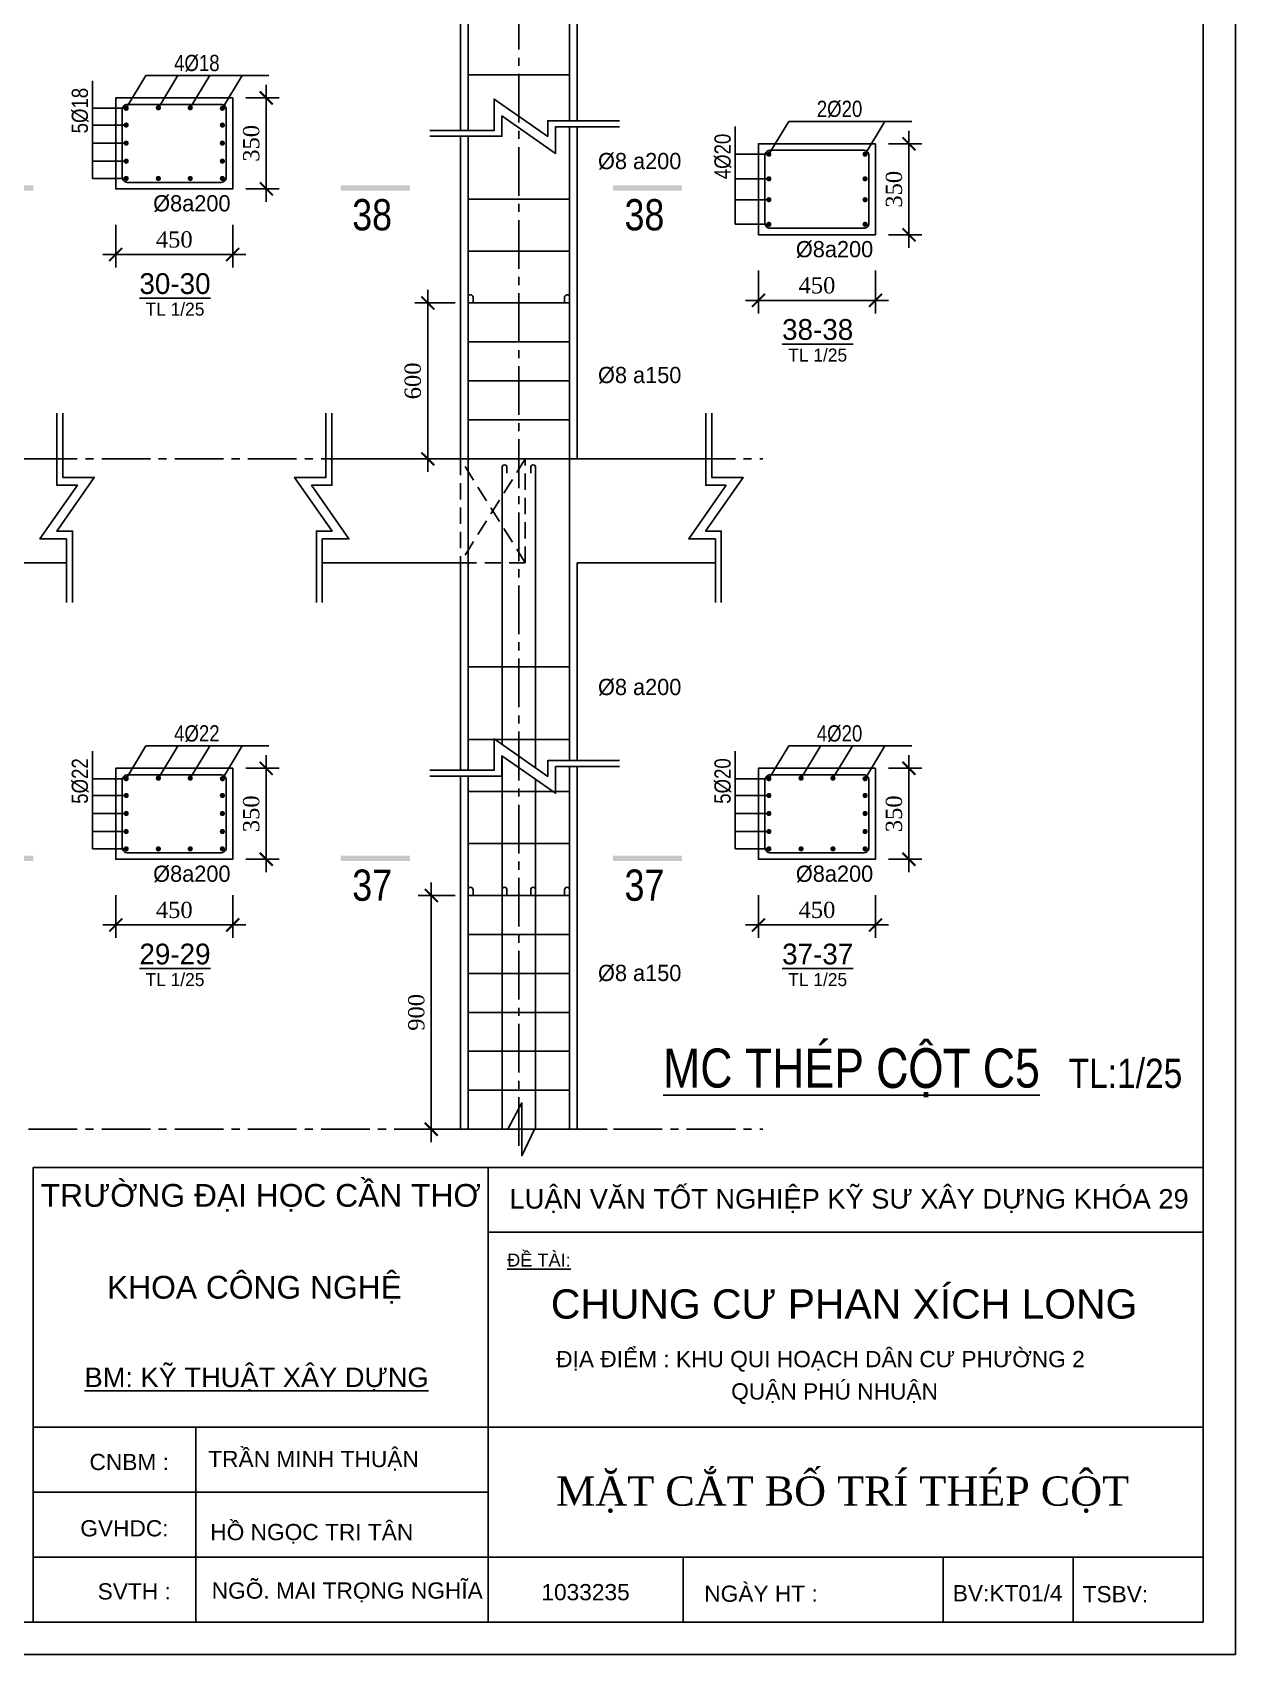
# Model space of a CAD drawing. Extents: x 394 to 12570, y -4198 to 1567.
# Drawn here: x 5089 to 5274.1, y -2086.6 to -1836.8 of the extents above; entities that cross this region are included whole.
import ezdxf

# ---------------------------------------------------------------- set-up
doc = ezdxf.new("R2010")
doc.units = 0
doc.header["$MEASUREMENT"] = 0
doc.linetypes.add('CENTER2', pattern=[1.125, 0.75, -0.125, 0.125, -0.125])
doc.linetypes.add('HIDDEN', pattern=[0.375, 0.25, -0.125])
doc.layers.get('0').update_dxf_attribs({"linetype": 'CONTINUOUS'})
doc.layers.get('DEFPOINTS').update_dxf_attribs({"linetype": 'CONTINUOUS'})
for name, color, linetype in [('cot', 8, 'CONTINUOUS'), ('DAI', 3, 'CONTINUOUS'), ('DUT', 9, 'CENTER2'), ('TEXT', 7, 'CONTINUOUS'), ('THEP', 6, 'CONTINUOUS'), ('TUONG', 7, 'CONTINUOUS')]:
    doc.layers.add(name, color=color, linetype=linetype)
doc.styles.add('DIM-NEW', font='')
doc.styles.add('style1', font='')
doc.styles.add('T1', font='romans.shx')
doc.styles.add('T2', font='')
doc.styles.add('VNI-HELVE', font='')
doc.styles.add('VNI-TIMES', font='')
doc.styles.get('DIM-NEW').set_extended_font_data('VNI-Helve-Condense')
doc.styles.get('style1').set_extended_font_data('VNI-Goudy')
doc.styles.get('T2').set_extended_font_data('VNI-Times')
doc.styles.get('VNI-HELVE').set_extended_font_data('VNI-Helve')
doc.styles.get('VNI-TIMES').set_extended_font_data('VNI-Times')
doc.dimstyles.new('TL25', dxfattribs={"dimtxt": 2.5, "dimasz": 2, "dimexe": 2, "dimexo": 2, "dimgap": 1, "dimtad": 1, "dimdec": 0, "dimlfac": 25, "dimzin": 0, "dimdsep": 46, "dimtxsty": 'T2', "dimblk": 'ARCHTICK', "dimcen": 2.5, "dimdle": 2, "dimclrd": 1, "dimclre": 1, "dimclrt": 2, "dimadec": 0, "dimazin": 0, "dimtfac": 1, "dimtdec": 0, "dimtix": 1, "dimtofl": 0, "dimtmove": 0, "dimatfit": 0, "dimldrblk": 'ARCHTICK', "dimfxl": 1, "dimtolj": 1, "dimtzin": 0, "dimlwd": -1, "dimlwe": -1, "dimarcsym": 0})

# ---------------------------------------------------------------- blocks, each defined once
blk = doc.blocks.new('_ARCHTICK')
at = {"color": 0, "linetype": 'ByBlock', "const_width": 0.15}
blk.add_lwpolyline([(-0.5, -0.5), (0.5, 0.5)], dxfattribs=at)
blk = doc.blocks.new('*D229')
at = {"layer": 'cot', "color": 1, "transparency": 16777216}
for p, q in [((5200.74, -1873.5), (5200.74, -1880.08)), ((5218.74, -1873.5), (5218.74, -1880.08)), ((5220.74, -1878.08), (5198.74, -1878.08))]:
    blk.add_line(p, q, dxfattribs=at)
at = {"layer": 'DEFPOINTS', "color": 0, "transparency": 16777216}
for p in [(5200.74, -1871.5), (5218.74, -1871.5), (5200.74, -1878.08)]:
    blk.add_point(p, dxfattribs=at)
at = {"layer": 'cot', "color": 1, "transparency": 16777216, "xscale": 2, "yscale": 2, "zscale": 2, "rotation": 180}
blk.add_blockref('_ARCHTICK', (5200.74, -1878.08), dxfattribs=at)
at = {"layer": 'cot', "color": 1, "transparency": 16777216, "xscale": 2, "yscale": 2, "zscale": 2}
blk.add_blockref('_ARCHTICK', (5218.74, -1878.08), dxfattribs=at)
at = {"layer": 'cot', "color": 2, "lineweight": -2, "transparency": 16777216, "insert": (5209.74, -1875.78), "char_height": 2.5, "attachment_point": 5, "style": 'T2'}
blk.add_mtext('\\A1;450', dxfattribs=at)
blk = doc.blocks.new('*D228')
at = {"layer": 'cot', "color": 1, "transparency": 16777216}
for p, q in [((5223.89, -1851.98), (5223.89, -1869.98)), ((5220.74, -1853.98), (5225.89, -1853.98)), ((5220.74, -1867.98), (5225.89, -1867.98))]:
    blk.add_line(p, q, dxfattribs=at)
at = {"layer": 'DEFPOINTS', "color": 0, "transparency": 16777216}
for p in [(5218.74, -1853.98), (5218.74, -1867.98), (5223.89, -1867.98)]:
    blk.add_point(p, dxfattribs=at)
at = {"layer": 'cot', "color": 1, "transparency": 16777216, "xscale": 2, "yscale": 2, "zscale": 2}
for p, rotation in [((5223.89, -1853.98), 90), ((5223.89, -1867.98), 270)]:
    blk.add_blockref('_ARCHTICK', p, dxfattribs=dict(at, rotation=rotation))
at = {"layer": 'cot', "color": 2, "lineweight": -2, "transparency": 16777216, "insert": (5221.59, -1860.98), "char_height": 2.5, "attachment_point": 5, "rotation": 90, "style": 'T2'}
blk.add_mtext('\\A1;350', dxfattribs=at)
blk = doc.blocks.new('*D227')
at = {"layer": 'cot', "color": 1, "transparency": 16777216}
for p, q in [((5200.74, -1969.64), (5200.74, -1976.23)), ((5218.74, -1969.64), (5218.74, -1976.23)), ((5220.74, -1974.23), (5198.74, -1974.23))]:
    blk.add_line(p, q, dxfattribs=at)
at = {"layer": 'DEFPOINTS', "color": 0, "transparency": 16777216}
for p in [(5200.74, -1967.64), (5218.74, -1967.64), (5200.74, -1974.23)]:
    blk.add_point(p, dxfattribs=at)
at = {"layer": 'cot', "color": 1, "transparency": 16777216, "xscale": 2, "yscale": 2, "zscale": 2, "rotation": 180}
blk.add_blockref('_ARCHTICK', (5200.74, -1974.23), dxfattribs=at)
at = {"layer": 'cot', "color": 1, "transparency": 16777216, "xscale": 2, "yscale": 2, "zscale": 2}
blk.add_blockref('_ARCHTICK', (5218.74, -1974.23), dxfattribs=at)
at = {"layer": 'cot', "color": 2, "lineweight": -2, "transparency": 16777216, "insert": (5209.74, -1971.93), "char_height": 2.5, "attachment_point": 5, "style": 'T2'}
blk.add_mtext('\\A1;450', dxfattribs=at)
blk = doc.blocks.new('*D226')
at = {"layer": 'cot', "color": 1, "transparency": 16777216}
for p, q in [((5220.74, -1950.12), (5225.89, -1950.12)), ((5223.89, -1948.12), (5223.89, -1966.12)), ((5220.74, -1964.12), (5225.89, -1964.12))]:
    blk.add_line(p, q, dxfattribs=at)
at = {"layer": 'DEFPOINTS', "color": 0, "transparency": 16777216}
for p in [(5218.74, -1950.12), (5218.74, -1964.12), (5223.89, -1964.12)]:
    blk.add_point(p, dxfattribs=at)
at = {"layer": 'cot', "color": 1, "transparency": 16777216, "xscale": 2, "yscale": 2, "zscale": 2}
for p, rotation in [((5223.89, -1950.12), 90), ((5223.89, -1964.12), 270)]:
    blk.add_blockref('_ARCHTICK', p, dxfattribs=dict(at, rotation=rotation))
at = {"layer": 'cot', "color": 2, "lineweight": -2, "transparency": 16777216, "insert": (5221.59, -1957.12), "char_height": 2.5, "attachment_point": 5, "rotation": 90, "style": 'T2'}
blk.add_mtext('\\A1;350', dxfattribs=at)
blk = doc.blocks.new('*D213')
at = {"layer": 'cot', "color": 1, "transparency": 16777216}
for p, q in [((5101.85, -1866.44), (5101.85, -1873.02)), ((5119.85, -1866.44), (5119.85, -1873.02)), ((5121.85, -1871.02), (5099.85, -1871.02))]:
    blk.add_line(p, q, dxfattribs=at)
at = {"layer": 'DEFPOINTS', "color": 0, "transparency": 16777216}
for p in [(5101.85, -1864.44), (5119.85, -1864.44), (5101.85, -1871.02)]:
    blk.add_point(p, dxfattribs=at)
at = {"layer": 'cot', "color": 1, "transparency": 16777216, "xscale": 2, "yscale": 2, "zscale": 2, "rotation": 180}
blk.add_blockref('_ARCHTICK', (5101.85, -1871.02), dxfattribs=at)
at = {"layer": 'cot', "color": 1, "transparency": 16777216, "xscale": 2, "yscale": 2, "zscale": 2}
blk.add_blockref('_ARCHTICK', (5119.85, -1871.02), dxfattribs=at)
at = {"layer": 'cot', "color": 2, "lineweight": -2, "transparency": 16777216, "insert": (5110.85, -1868.72), "char_height": 2.5, "attachment_point": 5, "style": 'T2'}
blk.add_mtext('\\A1;450', dxfattribs=at)
blk = doc.blocks.new('*D212')
at = {"layer": 'cot', "color": 1, "transparency": 16777216}
for p, q in [((5125, -1844.91), (5125, -1862.91)), ((5121.85, -1846.91), (5127, -1846.91)), ((5121.85, -1860.91), (5127, -1860.91))]:
    blk.add_line(p, q, dxfattribs=at)
at = {"layer": 'DEFPOINTS', "color": 0, "transparency": 16777216}
for p in [(5119.85, -1846.91), (5119.85, -1860.91), (5125, -1860.91)]:
    blk.add_point(p, dxfattribs=at)
at = {"layer": 'cot', "color": 1, "transparency": 16777216, "xscale": 2, "yscale": 2, "zscale": 2}
for p, rotation in [((5125, -1846.91), 90), ((5125, -1860.91), 270)]:
    blk.add_blockref('_ARCHTICK', p, dxfattribs=dict(at, rotation=rotation))
at = {"layer": 'cot', "color": 2, "lineweight": -2, "transparency": 16777216, "insert": (5122.7, -1853.91), "char_height": 2.5, "attachment_point": 5, "rotation": 90, "style": 'T2'}
blk.add_mtext('\\A1;350', dxfattribs=at)
blk = doc.blocks.new('*D211')
at = {"layer": 'cot', "color": 1, "transparency": 16777216}
for p, q in [((5121.85, -1950.12), (5127, -1950.12)), ((5125, -1948.12), (5125, -1966.12)), ((5121.85, -1964.12), (5127, -1964.12))]:
    blk.add_line(p, q, dxfattribs=at)
at = {"layer": 'DEFPOINTS', "color": 0, "transparency": 16777216}
for p in [(5119.85, -1950.12), (5119.85, -1964.12), (5125, -1964.12)]:
    blk.add_point(p, dxfattribs=at)
at = {"layer": 'cot', "color": 1, "transparency": 16777216, "xscale": 2, "yscale": 2, "zscale": 2}
for p, rotation in [((5125, -1950.12), 90), ((5125, -1964.12), 270)]:
    blk.add_blockref('_ARCHTICK', p, dxfattribs=dict(at, rotation=rotation))
at = {"layer": 'cot', "color": 2, "lineweight": -2, "transparency": 16777216, "insert": (5122.7, -1957.12), "char_height": 2.5, "attachment_point": 5, "rotation": 90, "style": 'T2'}
blk.add_mtext('\\A1;350', dxfattribs=at)
blk = doc.blocks.new('*D210')
at = {"layer": 'cot', "color": 1, "transparency": 16777216}
for p, q in [((5101.85, -1969.64), (5101.85, -1976.23)), ((5119.85, -1969.64), (5119.85, -1976.23)), ((5121.85, -1974.23), (5099.85, -1974.23))]:
    blk.add_line(p, q, dxfattribs=at)
at = {"layer": 'DEFPOINTS', "color": 0, "transparency": 16777216}
for p in [(5101.85, -1967.64), (5119.85, -1967.64), (5101.85, -1974.23)]:
    blk.add_point(p, dxfattribs=at)
at = {"layer": 'cot', "color": 1, "transparency": 16777216, "xscale": 2, "yscale": 2, "zscale": 2, "rotation": 180}
blk.add_blockref('_ARCHTICK', (5101.85, -1974.23), dxfattribs=at)
at = {"layer": 'cot', "color": 1, "transparency": 16777216, "xscale": 2, "yscale": 2, "zscale": 2}
blk.add_blockref('_ARCHTICK', (5119.85, -1974.23), dxfattribs=at)
at = {"layer": 'cot', "color": 2, "lineweight": -2, "transparency": 16777216, "insert": (5110.85, -1971.93), "char_height": 2.5, "attachment_point": 5, "style": 'T2'}
blk.add_mtext('\\A1;450', dxfattribs=at)
blk = doc.blocks.new('*D113')
at = {"layer": 'DEFPOINTS', "color": 0, "transparency": 16777216}
for p in [(5150.4, -1969.69), (5156.07, -1969.69), (5154.87, -2005.69)]:
    blk.add_point(p, dxfattribs=at)
at = {"layer": 'TUONG', "color": 1, "transparency": 16777216}
for p, q in [((5150.4, -2007.69), (5150.4, -1967.69)), ((5154.07, -1969.69), (5148.4, -1969.69)), ((5152.87, -2005.69), (5148.4, -2005.69))]:
    blk.add_line(p, q, dxfattribs=at)
at = {"layer": 'TUONG', "color": 1, "transparency": 16777216, "xscale": 2, "yscale": 2, "zscale": 2}
for p, rotation in [((5150.4, -1969.69), 90), ((5150.4, -2005.69), 270)]:
    blk.add_blockref('_ARCHTICK', p, dxfattribs=dict(at, rotation=rotation))
at = {"layer": 'TUONG', "color": 2, "transparency": 16777216, "insert": (5148.1, -1987.69), "char_height": 2.5, "attachment_point": 5, "rotation": 90, "style": 'T2'}
blk.add_mtext('\\A1;900', dxfattribs=at)
blk = doc.blocks.new('*D112')
at = {"layer": 'DEFPOINTS', "color": 0, "transparency": 16777216}
for p in [(5149.86, -1878.48), (5156.07, -1878.48), (5154.87, -1902.48)]:
    blk.add_point(p, dxfattribs=at)
at = {"layer": 'TUONG', "color": 1, "transparency": 16777216}
for p, q in [((5149.86, -1904.48), (5149.86, -1876.48)), ((5154.07, -1878.48), (5147.86, -1878.48)), ((5152.87, -1902.48), (5147.86, -1902.48))]:
    blk.add_line(p, q, dxfattribs=at)
at = {"layer": 'TUONG', "color": 1, "transparency": 16777216, "xscale": 2, "yscale": 2, "zscale": 2}
for p, rotation in [((5149.86, -1878.48), 90), ((5149.86, -1902.48), 270)]:
    blk.add_blockref('_ARCHTICK', p, dxfattribs=dict(at, rotation=rotation))
at = {"layer": 'TUONG', "color": 2, "transparency": 16777216, "insert": (5147.56, -1890.48), "char_height": 2.5, "attachment_point": 5, "rotation": 90, "style": 'T2'}
blk.add_mtext('\\A1;600', dxfattribs=at)

msp = doc.modelspace()

# ---------------------------------------------------------------- linework, layer by layer
at = {"layer": 'cot', "lineweight": -2, "ltscale": 10}
for p, q in [((5098.25, -1859.313), (5098.25, -1844.279)), ((5103.453, -1848.513), (5106.497, -1843.467)), ((5106.497, -1843.467), (5125.422, -1843.467)), ((5108.4, -1848.431), (5111.444, -1843.385)), ((5113.306, -1848.431), (5116.35, -1843.385)), ((5118.253, -1848.513), (5121.297, -1843.467)), ((5103.653, -1848.513), (5098.25, -1848.513)), ((5103.453, -1851.097), (5098.25, -1851.097)), ((5197.138, -1866.375), (5197.138, -1851.341)), ((5202.341, -1855.575), (5205.385, -1850.529)), ((5205.385, -1850.529), (5224.31, -1850.529)), ((5217.141, -1855.575), (5220.185, -1850.529)), ((5103.453, -1853.872), (5098.25, -1853.872)), ((5103.453, -1856.648), (5098.25, -1856.648)), ((5202.341, -1855.575), (5197.138, -1855.575)), ((5103.653, -1859.313), (5098.25, -1859.313)), ((5202.341, -1859.366), (5197.138, -1859.366)), ((5202.341, -1862.585), (5197.138, -1862.585)), ((5202.341, -1866.375), (5197.138, -1866.375)), ((5098.25, -1962.52), (5098.25, -1947.486)), ((5103.453, -1951.72), (5106.497, -1946.674)), ((5106.497, -1946.674), (5125.422, -1946.674)), ((5108.4, -1951.638), (5111.444, -1946.592)), ((5113.306, -1951.638), (5116.35, -1946.592)), ((5118.253, -1951.72), (5121.297, -1946.674)), ((5197.138, -1962.52), (5197.138, -1947.486)), ((5202.341, -1951.72), (5205.385, -1946.674)), ((5205.385, -1946.674), (5224.31, -1946.674)), ((5207.288, -1951.638), (5210.332, -1946.592)), ((5212.194, -1951.638), (5215.238, -1946.592)), ((5217.141, -1951.72), (5220.185, -1946.674)), ((5103.653, -1951.72), (5098.25, -1951.72)), ((5202.541, -1951.72), (5197.138, -1951.72)), ((5103.453, -1954.304), (5098.25, -1954.304)), ((5202.341, -1954.304), (5197.138, -1954.304)), ((5103.453, -1957.079), (5098.25, -1957.079)), ((5202.341, -1957.079), (5197.138, -1957.079)), ((5103.453, -1959.854), (5098.25, -1959.854)), ((5202.341, -1959.854), (5197.138, -1959.854)), ((5103.653, -1962.52), (5098.25, -1962.52)), ((5202.541, -1962.52), (5197.138, -1962.52))]:
    msp.add_line(p, q, dxfattribs=at)
at = {"layer": 'DAI'}
for p, q in [((5156.065, -1843.361), (5171.665, -1843.361)), ((5156.065, -1862.482), (5171.665, -1862.482)), ((5156.065, -1870.482), (5171.665, -1870.482)), ((5156.065, -1878.482), (5171.665, -1878.482)), ((5156.065, -1884.482), (5171.665, -1884.482)), ((5156.065, -1890.482), (5171.665, -1890.482)), ((5156.065, -1896.482), (5171.665, -1896.482)), ((5156.065, -1902.482), (5171.665, -1902.482)), ((5171.665, -1934.482), (5156.065, -1934.482)), ((5171.665, -1945.689), (5156.065, -1945.689)), ((5171.665, -1953.689), (5156.065, -1953.689)), ((5171.665, -1961.689), (5156.065, -1961.689)), ((5171.665, -1969.689), (5156.065, -1969.689)), ((5171.665, -1975.689), (5156.065, -1975.689)), ((5171.665, -1981.689), (5156.065, -1981.689)), ((5171.665, -1987.689), (5156.065, -1987.689)), ((5171.665, -1993.689), (5156.065, -1993.689)), ((5171.665, -1999.689), (5156.065, -1999.689)), ((5171.665, -2005.689), (5156.065, -2005.689))]:
    msp.add_line(p, q, dxfattribs=at)
for points in [[(5118.053, -1859.913, 0.4142136), (5118.853, -1859.113), (5118.853, -1848.713, 0.4142136), (5118.053, -1847.913), (5103.653, -1847.913, 0.4142136), (5102.853, -1848.713), (5102.853, -1859.113, 0.4142136), (5103.653, -1859.913)], [(5216.941, -1866.975, 0.4142136), (5217.741, -1866.175), (5217.741, -1855.775, 0.4142136), (5216.941, -1854.975), (5202.541, -1854.975, 0.4142136), (5201.741, -1855.775), (5201.741, -1866.175, 0.4142136), (5202.541, -1866.975)], [(5118.053, -1963.12, 0.4142136), (5118.853, -1962.32), (5118.853, -1951.92, 0.4142136), (5118.053, -1951.12), (5103.653, -1951.12, 0.4142136), (5102.853, -1951.92), (5102.853, -1962.32, 0.4142136), (5103.653, -1963.12)], [(5216.941, -1963.12, 0.4142136), (5217.741, -1962.32), (5217.741, -1951.92, 0.4142136), (5216.941, -1951.12), (5202.541, -1951.12, 0.4142136), (5201.741, -1951.92), (5201.741, -1962.32, 0.4142136), (5202.541, -1963.12)]]:
    msp.add_lwpolyline(points, format="xyb", close=True, dxfattribs=at)
at = {"layer": 'DUT', "linetype": 'CENTER2', "ltscale": 10}
for p, q in [((5163.865, -2008.223), (5163.865, -1251.602)), ((4717.178, -1902.482), (5201.385, -1902.482)), ((4717.178, -2005.689), (5201.385, -2005.689))]:
    msp.add_line(p, q, dxfattribs=at)
at = {"layer": 'DUT', "linetype": 'HIDDEN', "ltscale": 10}
for p, q in [((5164.865, -1902.482), (5154.865, -1918.482)), ((5164.865, -1918.482), (5154.865, -1902.482))]:
    msp.add_line(p, q, dxfattribs=at)
msp.add_lwpolyline([(5154.865, -1918.482), (5164.865, -1918.482), (5164.865, -1902.482), (5154.865, -1902.482)], close=True, dxfattribs=at)
at = {"layer": 'TEXT', "ltscale": 10}
for points in [[(5089.166, -1861.188), (5089.166, -1860.348), (5078.522, -1861.188), (5078.522, -1860.348)], [(5147.094, -1861.188), (5147.094, -1860.348), (5136.45, -1861.188), (5136.45, -1860.348)], [(5188.993, -1861.188), (5188.993, -1860.348), (5178.349, -1861.188), (5178.349, -1860.348)], [(5089.166, -1964.395), (5089.166, -1963.555), (5078.522, -1964.395), (5078.522, -1963.555)], [(5147.094, -1964.395), (5147.094, -1963.555), (5136.45, -1964.395), (5136.45, -1963.555)], [(5188.993, -1964.395), (5188.993, -1963.555), (5178.349, -1964.395), (5178.349, -1963.555)]]:
    msp.add_trace(points, dxfattribs=at)
at = {"layer": 'THEP', "ltscale": 10}
for p, q in [((5159.142, -2081.552), (5159.142, -2011.552)), ((5159.142, -2021.552), (5269.142, -2021.552)), ((5089.142, -2051.552), (5269.142, -2051.552)), ((5114.142, -2081.552), (5114.142, -2051.552)), ((5089.142, -2061.552), (5159.142, -2061.552)), ((5089.142, -2071.552), (5269.142, -2071.552)), ((5189.142, -2081.552), (5189.142, -2071.552)), ((5229.142, -2081.552), (5229.142, -2071.552)), ((5249.142, -2081.552), (5249.142, -2071.552))]:
    msp.add_line(p, q, dxfattribs=at)
for points in [[(5269.142, -2081.552), (5269.142, -1250.552), (4685.142, -1250.552), (4685.142, -2081.552)], [(5269.142, -2081.552), (5089.142, -2081.552), (5089.142, -2011.552), (5269.142, -2011.552)]]:
    msp.add_lwpolyline(points, close=True, dxfattribs=at)
for points in [[(5171.665, -1850.433), (5171.665, -1819.361), (5170.665, -1803.361), (5170.665, -1775.265)], [(5156.065, -1851.907), (5156.065, -1819.361), (5157.065, -1803.361), (5157.065, -1776.738)], [(5156.065, -1950.413), (5156.065, -1852.824)], [(5171.665, -1948.939), (5171.665, -1851.351)], [(5161.287, -1946.451), (5161.287, -1904.672)], [(5166.444, -1950.047), (5166.444, -1904.672)], [(5161.287, -2005.689), (5161.287, -1948.218)], [(5171.665, -2005.689), (5171.665, -1949.857)], [(5156.065, -2005.689), (5156.065, -1951.33)], [(5166.444, -2005.689), (5166.444, -1951.814)]]:
    msp.add_lwpolyline(points, dxfattribs=at)
at = {"layer": 'THEP', "const_width": 0.4}
for points in [[(5103.453, -1848.313, -1), (5103.453, -1848.713, -1)], [(5108.4, -1848.231, -1), (5108.4, -1848.631, -1)], [(5113.306, -1848.231, 1), (5113.306, -1848.631, 1)], [(5118.253, -1848.313, 1), (5118.253, -1848.713, 1)], [(5103.453, -1851.297, 1), (5103.453, -1850.897, 1)], [(5118.253, -1851.297, -1), (5118.253, -1850.897, -1)], [(5103.453, -1854.072, 1), (5103.453, -1853.672, 1)], [(5118.253, -1854.072, -1), (5118.253, -1853.672, -1)], [(5202.341, -1855.375, -1), (5202.341, -1855.775, -1)], [(5217.141, -1855.375, 1), (5217.141, -1855.775, 1)], [(5103.453, -1856.848, 1), (5103.453, -1856.448, 1)], [(5118.253, -1856.848, -1), (5118.253, -1856.448, -1)], [(5103.453, -1859.513, 1), (5103.453, -1859.113, 1)], [(5108.4, -1859.513, 1), (5108.4, -1859.113, 1)], [(5113.306, -1859.513, -1), (5113.306, -1859.113, -1)], [(5118.253, -1859.513, -1), (5118.253, -1859.113, -1)], [(5202.341, -1859.166, -1), (5202.341, -1859.566, -1)], [(5217.141, -1859.166, 1), (5217.141, -1859.566, 1)], [(5202.341, -1862.785, 1), (5202.341, -1862.385, 1)], [(5217.141, -1862.785, -1), (5217.141, -1862.385, -1)], [(5202.341, -1866.575, 1), (5202.341, -1866.175, 1)], [(5217.141, -1866.575, -1), (5217.141, -1866.175, -1)], [(5103.453, -1951.52, -1), (5103.453, -1951.92, -1)], [(5108.4, -1951.438, -1), (5108.4, -1951.838, -1)], [(5113.306, -1951.438, 1), (5113.306, -1951.838, 1)], [(5118.253, -1951.52, 1), (5118.253, -1951.92, 1)], [(5202.341, -1951.52, -1), (5202.341, -1951.92, -1)], [(5207.288, -1951.438, -1), (5207.288, -1951.838, -1)], [(5212.194, -1951.438, 1), (5212.194, -1951.838, 1)], [(5217.141, -1951.52, 1), (5217.141, -1951.92, 1)], [(5103.453, -1954.504, 1), (5103.453, -1954.104, 1)], [(5118.253, -1954.504, -1), (5118.253, -1954.104, -1)], [(5202.341, -1954.504, 1), (5202.341, -1954.104, 1)], [(5217.141, -1954.504, -1), (5217.141, -1954.104, -1)], [(5103.453, -1957.279, 1), (5103.453, -1956.879, 1)], [(5118.253, -1957.279, -1), (5118.253, -1956.879, -1)], [(5202.341, -1957.279, 1), (5202.341, -1956.879, 1)], [(5217.141, -1957.279, -1), (5217.141, -1956.879, -1)], [(5103.453, -1960.054, 1), (5103.453, -1959.654, 1)], [(5118.253, -1960.054, -1), (5118.253, -1959.654, -1)], [(5202.341, -1960.054, 1), (5202.341, -1959.654, 1)], [(5217.141, -1960.054, -1), (5217.141, -1959.654, -1)], [(5103.453, -1962.72, 1), (5103.453, -1962.32, 1)], [(5108.4, -1962.72, 1), (5108.4, -1962.32, 1)], [(5113.306, -1962.72, -1), (5113.306, -1962.32, -1)], [(5118.253, -1962.72, -1), (5118.253, -1962.32, -1)], [(5202.341, -1962.72, 1), (5202.341, -1962.32, 1)], [(5207.288, -1962.72, 1), (5207.288, -1962.32, 1)], [(5212.194, -1962.72, -1), (5212.194, -1962.32, -1)], [(5217.141, -1962.72, -1), (5217.141, -1962.32, -1)]]:
    msp.add_lwpolyline(points, format="xyb", close=True, dxfattribs=at)
at = {"layer": 'THEP', "ltscale": 10}
for points in [[(5156.815, -1878.49), (5156.815, -1877.589, 1), (5156.065, -1877.589), (5156.065, -1878.482)], [(5170.915, -1878.49), (5170.915, -1877.589, -1), (5171.665, -1877.589), (5171.665, -1878.482)], [(5162.037, -1904.681), (5162.037, -1903.779, 1), (5161.287, -1903.779), (5161.287, -1904.672)], [(5165.694, -1904.681), (5165.694, -1903.779, -1), (5166.444, -1903.779), (5166.444, -1904.672)], [(5156.815, -1969.697), (5156.815, -1968.795, 1), (5156.065, -1968.795), (5156.065, -1969.689)], [(5162.037, -1969.697), (5162.037, -1968.795, 1), (5161.287, -1968.795), (5161.287, -1969.689)], [(5165.694, -1969.697), (5165.694, -1968.795, -1), (5166.444, -1968.795), (5166.444, -1969.689)], [(5170.915, -1969.697), (5170.915, -1968.795, -1), (5171.665, -1968.795), (5171.665, -1969.689)]]:
    msp.add_lwpolyline(points, format="xyb", dxfattribs=at)
at = {"layer": 'TUONG'}
for p, q in [((5154.865, -1851.907), (5154.865, -1827.361)), ((5172.865, -1850.433), (5172.865, -1827.361)), ((5154.865, -1902.482), (5154.865, -1852.824)), ((5172.865, -1902.482), (5172.865, -1851.351)), ((5073.038, -1902.482), (5092.804, -1902.482)), ((5154.865, -1902.482), (5135.099, -1902.482)), ((5172.865, -1902.482), (5192.631, -1902.482)), ((5073.038, -1918.482), (5094.277, -1918.482)), ((5154.865, -1918.482), (5133.626, -1918.482)), ((5154.865, -1950.413), (5154.865, -1918.482)), ((5172.865, -1948.939), (5172.865, -1918.482)), ((5172.865, -1918.482), (5194.104, -1918.482)), ((5172.865, -2005.689), (5172.865, -1949.857)), ((5154.865, -2005.689), (5154.865, -1951.33))]:
    msp.add_line(p, q, dxfattribs=at)
msp.add_lwpolyline([(5274.142, -2086.552), (5274.142, -1245.552), (4680.142, -1245.552), (4680.142, -2086.552)], close=True, dxfattribs=at)
for points in [[(5119.853, -1846.913), (5119.853, -1846.913), (5101.853, -1846.913), (5101.853, -1860.913), (5119.853, -1860.913), (5119.853, -1860.913)], [(5119.853, -1860.913), (5119.853, -1846.913)], [(5150.175, -1851.907), (5160.058, -1851.907), (5160.058, -1847.088), (5168.326, -1852.853), (5168.326, -1850.433), (5179.329, -1850.433)], [(5150.175, -1852.824), (5161.258, -1852.824), (5161.258, -1849.691), (5169.526, -1855.457), (5169.526, -1851.351), (5179.329, -1851.351)], [(5218.741, -1853.975), (5218.741, -1853.975), (5200.741, -1853.975), (5200.741, -1867.975), (5218.741, -1867.975), (5218.741, -1867.975)], [(5218.741, -1867.975), (5218.741, -1853.975)], [(5092.804, -1895.457), (5092.804, -1906.54), (5095.937, -1906.54), (5090.171, -1914.808), (5094.277, -1914.808), (5094.277, -1924.611)], [(5093.721, -1895.457), (5093.721, -1905.34), (5098.54, -1905.34), (5092.775, -1913.608), (5095.195, -1913.608), (5095.195, -1924.611)], [(5134.182, -1895.457), (5134.182, -1905.34), (5129.363, -1905.34), (5135.129, -1913.608), (5132.709, -1913.608), (5132.709, -1924.611)], [(5135.099, -1895.457), (5135.099, -1906.54), (5131.967, -1906.54), (5137.733, -1914.808), (5133.626, -1914.808), (5133.626, -1924.611)], [(5192.631, -1895.457), (5192.631, -1906.54), (5195.763, -1906.54), (5189.998, -1914.808), (5194.104, -1914.808), (5194.104, -1924.611)], [(5193.548, -1895.457), (5193.548, -1905.34), (5198.367, -1905.34), (5192.601, -1913.608), (5195.022, -1913.608), (5195.022, -1924.611)], [(5150.175, -1950.413), (5160.058, -1950.413), (5160.058, -1945.594), (5168.326, -1951.36), (5168.326, -1948.939), (5179.329, -1948.939)], [(5119.853, -1950.12), (5119.853, -1950.12), (5101.853, -1950.12), (5101.853, -1964.12), (5119.853, -1964.12), (5119.853, -1964.12)], [(5119.853, -1964.12), (5119.853, -1950.12)], [(5150.175, -1951.33), (5161.258, -1951.33), (5161.258, -1948.197), (5169.526, -1953.963), (5169.526, -1949.857), (5179.329, -1949.857)], [(5218.741, -1950.12), (5218.741, -1950.12), (5200.741, -1950.12), (5200.741, -1964.12), (5218.741, -1964.12), (5218.741, -1964.12)], [(5218.741, -1964.12), (5218.741, -1950.12)], [(5151.456, -2005.689), (5162.191, -2005.689), (5164.315, -2001.623), (5164.315, -2009.755), (5166.262, -2005.689), (5177.432, -2005.689)]]:
    msp.add_lwpolyline(points, dxfattribs=at)

# ---------------------------------------------------------------- texts
at = {"layer": 'TEXT', "style": 'DIM-NEW'}
for s, p in [('4%%25418', (5110.82, -1842.783)), ('2%%25420', (5209.708, -1849.845)), ('4%%25422', (5110.82, -1945.99)), ('4%%25420', (5209.708, -1945.99))]:
    e = msp.add_text(s, height=2.5, dxfattribs=at)
    e.set_placement(p)
    e.dxf.unprotected_set("ltscale", 0)
for s, p in [('5%%25418', (5097.566, -1852.374)), ('4%%25420', (5196.454, -1859.435)), ('5%%25422', (5097.566, -1955.58)), ('5%%25420', (5196.454, -1955.58))]:
    e = msp.add_text(s, height=2.5, rotation=90, dxfattribs=at)
    e.set_placement(p)
    e.dxf.unprotected_set("ltscale", 0)
at = {"layer": 'TEXT', "ltscale": 10}
for s, height, style, p in [('%%2548 a200', 2.5, 'style1', (5176.048, -1857.882)), ('%%2548a200', 2.5, 'style1', (5107.604, -1864.385)), ('38', 4.8, 'DIM-NEW', (5138.234, -1867.299)), ('38', 4.8, 'DIM-NEW', (5180.133, -1867.299)), ('%%2548a200', 2.5, 'style1', (5206.492, -1871.447)), ('%%2548 a150', 2.5, 'style1', (5176.048, -1890.821)), ('%%2548 a200', 2.5, 'style1', (5176.048, -1938.847)), ('%%2548a200', 2.5, 'style1', (5107.604, -1967.592)), ('%%2548a200', 2.5, 'style1', (5206.492, -1967.592)), ('37', 4.8, 'DIM-NEW', (5138.234, -1970.506)), ('37', 4.8, 'DIM-NEW', (5180.133, -1970.506)), ('%%2548 a150', 2.5, 'style1', (5176.048, -1982.868))]:
    msp.add_text(s, height=height, dxfattribs=dict(at, style=style)).set_placement(p)
at = {"layer": 'TEXT', "style": 'DIM-NEW'}
for s, height, p in [('%%UMC THEÙP COÄT C5', 6, (5186.052, -1999.262)), ('TL:1/25', 4.5, (5248.467, -1999.318))]:
    msp.add_text(s, height=height, dxfattribs=at).set_placement(p)
at = {"layer": 'TEXT', "char_height": 3.2, "attachment_point": 5, "line_spacing_factor": 0.85, "style": 'T1'}
for s, insert, width in [('{\\fVNI-Aptima|b0|i0|c0|p2;\\L30-30\\P\\H0.625x;\\lTL 1/25}', (5110.958, -1877.183), 20.69333), ('{\\fVNI-Aptima|b0|i0|c0|p2;\\L38-38\\P\\H0.625x;\\lTL 1/25}', (5209.846, -1884.245), 16.42667), ('{\\fVNI-Aptima|b0|i0|c0|p2;\\L29-29\\P\\H0.625x;\\lTL 1/25}', (5110.958, -1980.39), 20.69333), ('{\\fVNI-Aptima|b0|i0|c0|p2;\\L37-37\\P\\H0.625x;\\lTL 1/25}', (5209.846, -1980.39), 20.69333)]:
    msp.add_mtext(s, dxfattribs=dict(at, insert=insert, width=width))
at = {"layer": 'TEXT', "color": 7, "style": 'VNI-TIMES'}
for s, insert, char_height, width, attachment_point in [('{\\fVNI-Helve|b0|i0|c0|p2;TRÖÔØNG ÑAÏI HOÏC CAÀN THÔ\\H1.333x;}', (5124.149, -2014.111), 3.5, 69.6475, 2), ('{\\fVNI-Helve|b0|i0|c0|p2;LUAÄN VAÊN TOÁT NGHIEÄP KYÕ SÖ XAÂY DÖÏNG KHOÙA 29}', (5214.687, -2016.729), 3, 114.35126, 5), ('{\\fVNI-Helve|b0|i0|c0|p2;KHOA COÂNG NGHEÄ}', (5123.18, -2028.256), 3.5, 69.6475, 2), ('{\\fVNI-Helve|b0|i0|c0|p2;TRAÀN MINH THUAÄN}', (5132.278, -2056.721), 2.5, 41.25478, 5), ('\\fVNI-Helve|b0|i0|c0|p2;CNBM :', (5103.915, -2056.925), 2.5, 26.65726, 5), (' \\fVNI-Helve|b0|i0|c0|p2;   GVHDC:', (5101.248, -2067.133), 2.5, 26.65726, 5), ('\\fVNI-Helve|b0|i0|c0|p2;SVTH :', (5104.683, -2076.844), 2.5, 26.65726, 5)]:
    msp.add_mtext(s, dxfattribs=dict(at, insert=insert, char_height=char_height, width=width, attachment_point=attachment_point))
at = {"layer": 'TEXT', "attachment_point": 1}
for s, insert, char_height, width, style in [('\\fVNI-Helve|b0|i0|c0|p2;\\LÑEÀ TAØI:', (5162.069, -2024.816), 2, 12.57188, 'VNI-TIMES'), ('{\\fVNI-Helve|b0|i0|c0|p2;CHUNG CÖ PHAN XÍCH LONG}', (5168.791, -2030.334), 4.5, 104.63729, 'VNI-TIMES'), ('ÑÒA ÑIEÅM : KHU QUI HOAÏCH DAÂN CÖ PHÖÔØNG 2', (5169.61, -2039.814), 2.5, 98.2032, 'VNI-HELVE'), ('{\\fVNI-Helve|b0|i0|c0|p2;\\LBM: KYÕ THUAÄT XAÂY DÖÏNG}', (5097.043, -2042.373), 3, 57.4, 'VNI-TIMES'), ('QUAÄN PHUÙ NHUAÄN', (5196.537, -2044.788), 2.5, 47.51768, 'VNI-HELVE'), ('MAËT CAÉT BOÁ TRÍ THEÙP COÄT', (5169.598, -2059.13), 4.5, 104.63729, 'VNI-TIMES'), ('{\\fVNI-Helve|b0|i0|c0|p2;HOÀ NGOÏC TRI TAÂN}', (5116.387, -2066.446), 2.5, 43.22578, 'VNI-TIMES'), ('\\pt37.5;{\\fVNI-Helve|b0|i0|c0|p2;NGÕ. MAI TROÏNG NGHÓA}', (5116.606, -2075.448), 2.5, 54.20588, 'VNI-TIMES'), ('1033235', (5167.332, -2075.696), 2.5, 26.70423, 'VNI-HELVE'), ('NGAØY HT :', (5192.395, -2075.934), 2.5, 35.0493, 'VNI-HELVE'), ('BV:KT01/4', (5230.636, -2075.859), 2.5, 17.57472, 'VNI-HELVE'), ('TSBV:', (5250.614, -2076.009), 2.5, 17.57472, 'VNI-HELVE')]:
    msp.add_mtext(s, dxfattribs=dict(at, insert=insert, char_height=char_height, width=width, style=style))

# ---------------------------------------------------------------- dimensions: what is measured, and where the dimension line sits
at = {"layer": 'cot', "lineweight": -2, "ltscale": 10}
for base, p1, p2, picture, middle in [((5125.002, -1860.913), (5119.853, -1846.913), (5119.853, -1860.913), '*D212', (5122.701, -1853.913)), ((5223.89, -1867.975), (5218.741, -1853.975), (5218.741, -1867.975), '*D228', (5221.589, -1860.975)), ((5125.002, -1964.12), (5119.853, -1950.12), (5119.853, -1964.12), '*D211', (5122.701, -1957.12)), ((5223.89, -1964.12), (5218.741, -1950.12), (5218.741, -1964.12), '*D226', (5221.589, -1957.12))]:
    dim = msp.add_linear_dim(base=base, p1=p1, p2=p2, angle=90, dimstyle='TL25', dxfattribs=at)
    dim.commit()
    dim.dimension.update_dxf_attribs({"geometry": picture, "text_midpoint": middle})
for base, p1, p2, picture, middle in [((5101.853, -1871.023), (5119.853, -1864.436), (5101.853, -1864.436), '*D213', (5110.853, -1868.723)), ((5200.741, -1878.085), (5218.741, -1871.498), (5200.741, -1871.498), '*D229', (5209.741, -1875.785)), ((5101.853, -1974.23), (5119.853, -1967.643), (5101.853, -1967.643), '*D210', (5110.853, -1971.93)), ((5200.741, -1974.23), (5218.741, -1967.643), (5200.741, -1967.643), '*D227', (5209.741, -1971.93))]:
    dim = msp.add_linear_dim(base=base, p1=p1, p2=p2, dimstyle='TL25', dxfattribs=at)
    dim.commit()
    dim.dimension.update_dxf_attribs({"geometry": picture, "text_midpoint": middle})
at = {"layer": 'TUONG'}
for base, p1, p2, picture, middle in [((5149.856, -1878.482), (5154.865, -1902.482), (5156.065, -1878.482), '*D112', (5147.562, -1890.482)), ((5150.397, -1969.689), (5154.865, -2005.689), (5156.065, -1969.689), '*D113', (5148.102, -1987.689))]:
    dim = msp.add_linear_dim(base=base, p1=p1, p2=p2, angle=90, dimstyle='TL25', dxfattribs=at)
    dim.commit()
    dim.dimension.update_dxf_attribs({"geometry": picture, "text_midpoint": middle})

doc.saveas('drawing.dxf')
